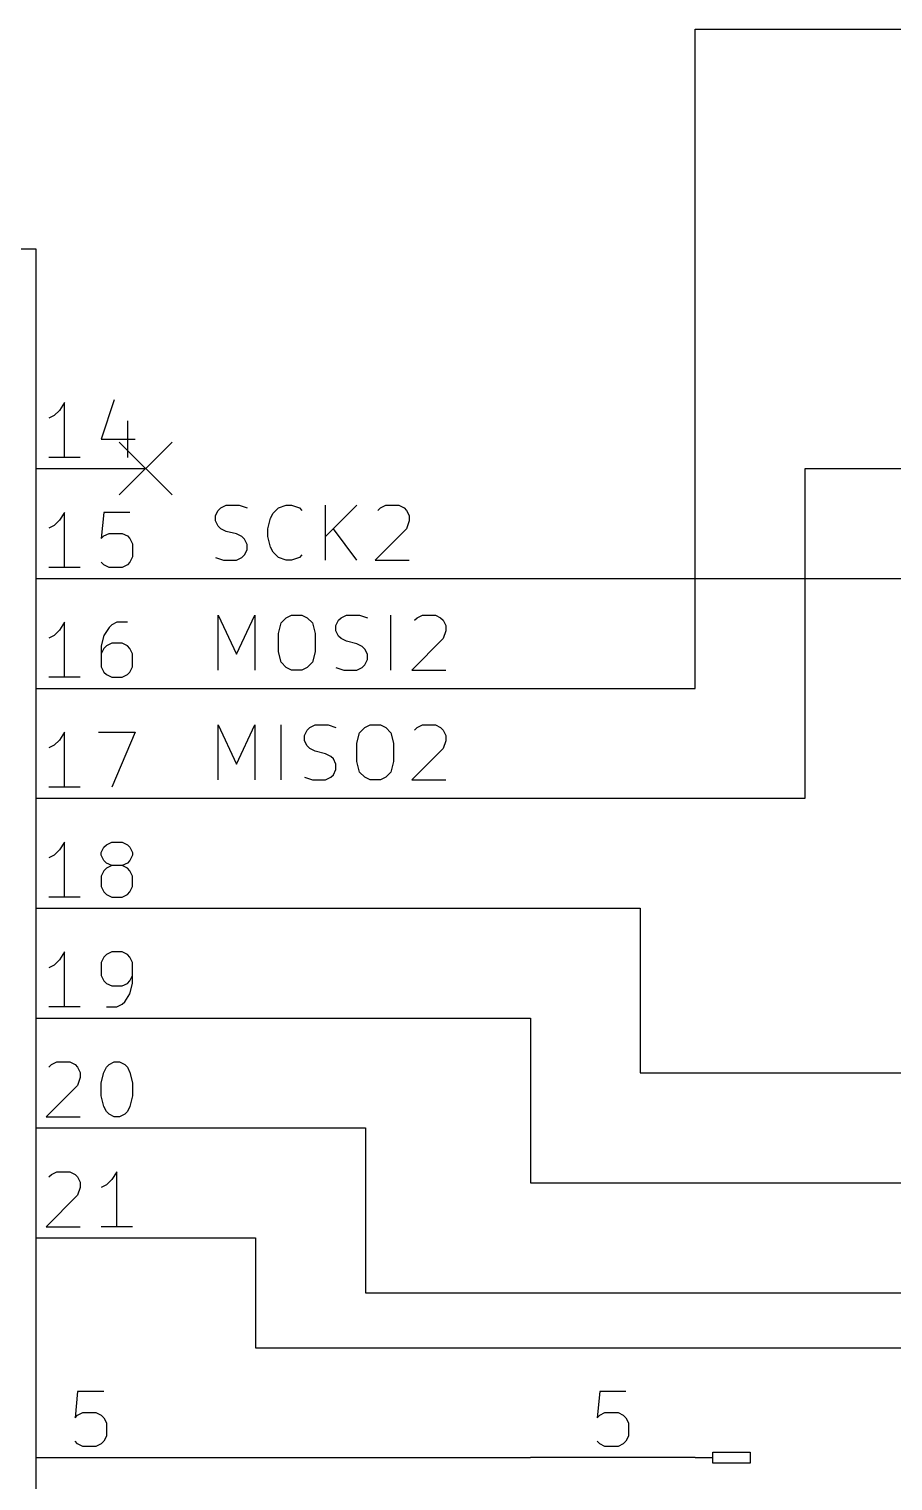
# Model space of a CAD drawing. Header units: millimetres. Extents: x 10 to 287, y -200 to -10.
# Drawn here: x 177.64 to 197.61, y -95.79 to -62.23 of the extents above; entities that cross this region are included whole.
import ezdxf

# ---------------------------------------------------------------- set-up
doc = ezdxf.new("R2010")
doc.units = ezdxf.units.MM
for name, color, linetype in [('BLUE', 174, 'CONTINUOUS'), ('LIGHTGREEN', 92, 'CONTINUOUS'), ('LIGHTRED', 12, 'CONTINUOUS'), ('RED', 14, 'CONTINUOUS'), ('REDSIX', 19, 'CONTINUOUS'), ('WHITE', 250, 'CONTINUOUS')]:
    doc.layers.add(name, color=color, linetype=linetype)

msp = doc.modelspace()

# ---------------------------------------------------------------- linework, layer by layer
at = {"layer": 'BLUE', "linetype": 'CONTINUOUS'}
for p, q in [((179.7304, -71.7804), (180.9496, -72.9996)), ((180.9496, -71.7804), (179.7304, -72.9996))]:
    msp.add_line(p, q, dxfattribs=at)
at = {"layer": 'LIGHTGREEN', "linetype": 'CONTINUOUS'}
for p, q in [((193.04, -77.47), (193.04, -62.23)), ((193.04, -62.23), (228.6, -62.23)), ((195.58, -72.39), (208.28, -72.39)), ((195.58, -80.01), (195.58, -72.39)), ((180.34, -74.93), (208.28, -74.93)), ((180.34, -77.47), (193.04, -77.47)), ((180.34, -80.01), (195.58, -80.01)), ((180.34, -82.55), (191.77, -82.55)), ((191.77, -82.55), (191.77, -86.36)), ((180.34, -85.09), (189.23, -85.09)), ((189.23, -85.09), (189.23, -88.9)), ((191.77, -86.36), (203.2, -86.36)), ((180.34, -87.63), (185.42, -87.63)), ((185.42, -87.63), (185.42, -91.44)), ((189.23, -88.9), (203.2, -88.9)), ((180.34, -90.17), (182.88, -90.17)), ((182.88, -90.17), (182.88, -92.71)), ((185.42, -91.44), (217.17, -91.44)), ((182.88, -92.71), (215.9, -92.71)), ((180.34, -95.25), (189.23, -95.25))]:
    msp.add_line(p, q, dxfattribs=at)
at = {"layer": 'LIGHTRED', "linetype": 'CONTINUOUS'}
for p, q in [((179.6142, -70.8025), (179.3119, -71.7096)), ((179.6142, -70.8025), (179.3119, -71.7096)), ((178.3443, -71.0444), (178.2233, -71.1653)), ((178.3443, -71.0444), (178.2233, -71.1653)), ((178.4652, -70.8629), (178.3443, -71.0444)), ((178.4652, -70.8629), (178.3443, -71.0444)), ((178.4652, -72.1329), (178.4652, -70.8629)), ((178.4652, -72.1329), (178.4652, -70.8629)), ((178.2233, -71.1653), (178.1024, -71.2258)), ((178.2233, -71.1653), (178.1024, -71.2258)), ((179.9166, -71.2863), (179.9166, -72.1329)), ((179.9166, -71.2863), (179.9166, -72.1329)), ((179.3119, -71.7096), (180.098, -71.7096)), ((179.3119, -71.7096), (180.098, -71.7096)), ((178.8281, -72.1329), (178.1024, -72.1329)), ((178.8281, -72.1329), (178.1024, -72.1329)), ((178.4652, -73.4029), (178.3443, -73.5844)), ((178.4652, -73.4029), (178.3443, -73.5844)), ((178.4652, -74.6729), (178.4652, -73.4029)), ((178.4652, -74.6729), (178.4652, -73.4029)), ((179.3723, -73.4029), (179.3119, -74.0077)), ((179.3723, -73.4029), (179.3119, -74.0077)), ((179.9771, -73.4029), (179.3723, -73.4029)), ((179.9771, -73.4029), (179.3723, -73.4029)), ((178.2233, -73.7053), (178.1024, -73.7658)), ((178.2233, -73.7053), (178.1024, -73.7658)), ((178.3443, -73.5844), (178.2233, -73.7053)), ((178.3443, -73.5844), (178.2233, -73.7053)), ((179.3119, -74.0077), (179.3723, -73.9472)), ((179.3119, -74.0077), (179.3723, -73.9472)), ((179.3723, -73.9472), (179.4933, -73.8867)), ((179.3723, -73.9472), (179.4933, -73.8867)), ((179.4933, -73.8867), (179.7957, -73.8867)), ((179.4933, -73.8867), (179.7957, -73.8867)), ((179.7957, -73.8867), (179.9166, -73.9472)), ((179.7957, -73.8867), (179.9166, -73.9472)), ((179.9166, -73.9472), (179.9771, -74.0077)), ((179.9166, -73.9472), (179.9771, -74.0077)), ((179.9771, -74.0077), (180.0376, -74.1286)), ((179.9771, -74.0077), (180.0376, -74.1286)), ((180.0376, -74.1286), (180.0376, -74.431)), ((180.0376, -74.1286), (180.0376, -74.431)), ((180.0376, -74.431), (179.9771, -74.552)), ((180.0376, -74.431), (179.9771, -74.552)), ((178.8281, -74.6729), (178.1024, -74.6729)), ((178.8281, -74.6729), (178.1024, -74.6729)), ((179.3723, -74.6125), (179.3119, -74.552)), ((179.3723, -74.6125), (179.3119, -74.552)), ((179.4933, -74.6729), (179.3723, -74.6125)), ((179.4933, -74.6729), (179.3723, -74.6125)), ((179.7957, -74.6729), (179.4933, -74.6729)), ((179.7957, -74.6729), (179.4933, -74.6729)), ((179.9166, -74.6125), (179.7957, -74.6729)), ((179.9166, -74.6125), (179.7957, -74.6729)), ((179.9771, -74.552), (179.9166, -74.6125)), ((179.9771, -74.552), (179.9166, -74.6125)), ((178.3443, -76.1244), (178.2233, -76.2453)), ((178.3443, -76.1244), (178.2233, -76.2453)), ((178.4652, -75.9429), (178.3443, -76.1244)), ((178.4652, -75.9429), (178.3443, -76.1244)), ((178.4652, -77.2129), (178.4652, -75.9429)), ((178.4652, -77.2129), (178.4652, -75.9429)), ((179.4933, -76.0639), (179.3723, -76.2453)), ((179.4933, -76.0639), (179.3723, -76.2453)), ((179.5538, -76.0034), (179.4933, -76.0639)), ((179.5538, -76.0034), (179.4933, -76.0639)), ((179.6747, -75.9429), (179.5538, -76.0034)), ((179.6747, -75.9429), (179.5538, -76.0034)), ((179.9166, -75.9429), (179.6747, -75.9429)), ((179.9166, -75.9429), (179.6747, -75.9429)), ((178.2233, -76.2453), (178.1024, -76.3058)), ((178.2233, -76.2453), (178.1024, -76.3058)), ((179.3723, -76.2453), (179.3119, -76.4872)), ((179.3723, -76.2453), (179.3119, -76.4872)), ((179.3119, -76.4872), (179.3119, -76.971)), ((179.3119, -76.4872), (179.3119, -76.971)), ((179.4328, -76.4872), (179.3723, -76.5477)), ((179.4328, -76.4872), (179.3723, -76.5477)), ((179.5538, -76.4267), (179.4328, -76.4872)), ((179.5538, -76.4267), (179.4328, -76.4872)), ((179.7957, -76.4267), (179.5538, -76.4267)), ((179.7957, -76.4267), (179.5538, -76.4267)), ((179.9166, -76.4872), (179.7957, -76.4267)), ((179.9166, -76.4872), (179.7957, -76.4267)), ((179.9771, -76.5477), (179.9166, -76.4872)), ((179.9771, -76.5477), (179.9166, -76.4872)), ((179.3723, -76.5477), (179.3119, -76.6686)), ((179.3723, -76.5477), (179.3119, -76.6686)), ((180.0376, -76.6686), (179.9771, -76.5477)), ((180.0376, -76.6686), (179.9771, -76.5477)), ((180.0376, -76.971), (180.0376, -76.6686)), ((180.0376, -76.971), (180.0376, -76.6686)), ((179.3119, -76.971), (179.3723, -77.092)), ((179.3119, -76.971), (179.3723, -77.092)), ((179.3723, -77.092), (179.4328, -77.1525)), ((179.3723, -77.092), (179.4328, -77.1525)), ((179.4328, -77.1525), (179.5538, -77.2129)), ((179.4328, -77.1525), (179.5538, -77.2129)), ((179.7957, -77.2129), (179.9166, -77.1525)), ((179.7957, -77.2129), (179.9166, -77.1525)), ((179.9166, -77.1525), (179.9771, -77.092)), ((179.9166, -77.1525), (179.9771, -77.092)), ((179.9771, -77.092), (180.0376, -76.971)), ((179.9771, -77.092), (180.0376, -76.971)), ((178.8281, -77.2129), (178.1024, -77.2129)), ((178.8281, -77.2129), (178.1024, -77.2129)), ((179.5538, -77.2129), (179.7957, -77.2129)), ((179.5538, -77.2129), (179.7957, -77.2129)), ((178.4652, -78.4829), (178.3443, -78.6644)), ((178.4652, -78.4829), (178.3443, -78.6644)), ((178.4652, -79.7529), (178.4652, -78.4829)), ((178.4652, -79.7529), (178.4652, -78.4829)), ((179.2514, -78.4829), (180.098, -78.4829)), ((179.2514, -78.4829), (180.098, -78.4829)), ((180.098, -78.4829), (179.5538, -79.7529)), ((180.098, -78.4829), (179.5538, -79.7529)), ((178.2233, -78.7853), (178.1024, -78.8458)), ((178.2233, -78.7853), (178.1024, -78.8458)), ((178.3443, -78.6644), (178.2233, -78.7853)), ((178.3443, -78.6644), (178.2233, -78.7853)), ((178.8281, -79.7529), (178.1024, -79.7529)), ((178.8281, -79.7529), (178.1024, -79.7529)), ((178.3443, -81.2044), (178.2233, -81.3253)), ((178.3443, -81.2044), (178.2233, -81.3253)), ((178.4652, -81.0229), (178.3443, -81.2044)), ((178.4652, -81.0229), (178.3443, -81.2044)), ((178.4652, -82.2929), (178.4652, -81.0229)), ((178.4652, -82.2929), (178.4652, -81.0229)), ((179.3119, -81.2648), (179.3723, -81.1439)), ((179.3119, -81.2648), (179.3723, -81.1439)), ((179.3723, -81.1439), (179.4328, -81.0834)), ((179.3723, -81.1439), (179.4328, -81.0834)), ((179.4328, -81.0834), (179.5538, -81.0229)), ((179.4328, -81.0834), (179.5538, -81.0229)), ((179.5538, -81.0229), (179.7957, -81.0229)), ((179.5538, -81.0229), (179.7957, -81.0229)), ((179.7957, -81.0229), (179.9166, -81.0834)), ((179.7957, -81.0229), (179.9166, -81.0834)), ((179.9166, -81.0834), (179.9771, -81.1439)), ((179.9166, -81.0834), (179.9771, -81.1439)), ((179.9771, -81.1439), (180.0376, -81.2648)), ((179.9771, -81.1439), (180.0376, -81.2648)), ((178.2233, -81.3253), (178.1024, -81.3858)), ((178.2233, -81.3253), (178.1024, -81.3858)), ((179.3119, -81.3253), (179.3119, -81.2648)), ((179.3119, -81.3253), (179.3119, -81.2648)), ((179.3723, -81.4463), (179.3119, -81.3253)), ((179.3723, -81.4463), (179.3119, -81.3253)), ((179.4328, -81.5067), (179.3723, -81.4463)), ((179.4328, -81.5067), (179.3723, -81.4463)), ((179.5538, -81.5672), (179.4328, -81.5067)), ((179.5538, -81.5672), (179.4328, -81.5067)), ((179.9166, -81.5067), (179.7957, -81.5672)), ((179.9166, -81.5067), (179.7957, -81.5672)), ((179.9771, -81.4463), (179.9166, -81.5067)), ((179.9771, -81.4463), (179.9166, -81.5067)), ((180.0376, -81.3253), (179.9771, -81.4463)), ((180.0376, -81.3253), (179.9771, -81.4463)), ((180.0376, -81.2648), (180.0376, -81.3253)), ((180.0376, -81.2648), (180.0376, -81.3253)), ((179.3723, -81.6882), (179.3119, -81.8091)), ((179.3723, -81.6882), (179.3119, -81.8091)), ((179.3119, -81.8091), (179.3119, -82.051)), ((179.3119, -81.8091), (179.3119, -82.051)), ((179.4328, -81.6277), (179.3723, -81.6882)), ((179.4328, -81.6277), (179.3723, -81.6882)), ((179.5538, -81.5672), (179.4328, -81.6277)), ((179.5538, -81.5672), (179.4328, -81.6277)), ((179.7957, -81.5672), (179.5538, -81.5672)), ((179.7957, -81.5672), (179.5538, -81.5672)), ((179.9166, -81.6277), (179.7957, -81.5672)), ((179.9166, -81.6277), (179.7957, -81.5672)), ((179.9771, -81.6882), (179.9166, -81.6277)), ((179.9771, -81.6882), (179.9166, -81.6277)), ((180.0376, -81.8091), (179.9771, -81.6882)), ((180.0376, -81.8091), (179.9771, -81.6882)), ((180.0376, -82.051), (180.0376, -81.8091)), ((180.0376, -82.051), (180.0376, -81.8091)), ((179.3119, -82.051), (179.3723, -82.172)), ((179.3119, -82.051), (179.3723, -82.172)), ((179.3723, -82.172), (179.4328, -82.2325)), ((179.3723, -82.172), (179.4328, -82.2325)), ((179.9166, -82.2325), (179.9771, -82.172)), ((179.9166, -82.2325), (179.9771, -82.172)), ((179.9771, -82.172), (180.0376, -82.051)), ((179.9771, -82.172), (180.0376, -82.051)), ((178.8281, -82.2929), (178.1024, -82.2929)), ((178.8281, -82.2929), (178.1024, -82.2929)), ((179.4328, -82.2325), (179.5538, -82.2929)), ((179.4328, -82.2325), (179.5538, -82.2929)), ((179.5538, -82.2929), (179.7957, -82.2929)), ((179.5538, -82.2929), (179.7957, -82.2929)), ((179.7957, -82.2929), (179.9166, -82.2325)), ((179.7957, -82.2929), (179.9166, -82.2325)), ((178.4652, -83.5629), (178.3443, -83.7444)), ((178.4652, -83.5629), (178.3443, -83.7444)), ((178.4652, -84.8329), (178.4652, -83.5629)), ((178.4652, -84.8329), (178.4652, -83.5629)), ((179.5538, -83.5629), (179.4328, -83.6234)), ((179.5538, -83.5629), (179.4328, -83.6234)), ((179.7957, -83.5629), (179.5538, -83.5629)), ((179.7957, -83.5629), (179.5538, -83.5629)), ((179.9166, -83.6234), (179.7957, -83.5629)), ((179.9166, -83.6234), (179.7957, -83.5629)), ((178.2233, -83.8653), (178.1024, -83.9258)), ((178.2233, -83.8653), (178.1024, -83.9258)), ((178.3443, -83.7444), (178.2233, -83.8653)), ((178.3443, -83.7444), (178.2233, -83.8653)), ((179.3723, -83.6839), (179.3119, -83.8048)), ((179.3723, -83.6839), (179.3119, -83.8048)), ((179.3119, -83.8048), (179.3119, -84.1072)), ((179.3119, -83.8048), (179.3119, -84.1072)), ((179.4328, -83.6234), (179.3723, -83.6839)), ((179.4328, -83.6234), (179.3723, -83.6839)), ((179.9771, -83.6839), (179.9166, -83.6234)), ((179.9771, -83.6839), (179.9166, -83.6234)), ((180.0376, -83.8048), (179.9771, -83.6839)), ((180.0376, -83.8048), (179.9771, -83.6839)), ((180.0376, -84.2886), (180.0376, -83.8048)), ((180.0376, -84.2886), (180.0376, -83.8048)), ((179.3119, -84.1072), (179.3723, -84.2282)), ((179.3119, -84.1072), (179.3723, -84.2282)), ((179.3723, -84.2282), (179.4328, -84.2886)), ((179.3723, -84.2282), (179.4328, -84.2886)), ((179.9166, -84.2886), (179.9771, -84.2282)), ((179.9166, -84.2886), (179.9771, -84.2282)), ((179.9771, -84.2282), (180.0376, -84.1072)), ((179.9771, -84.2282), (180.0376, -84.1072)), ((179.4328, -84.2886), (179.5538, -84.3491)), ((179.4328, -84.2886), (179.5538, -84.3491)), ((179.5538, -84.3491), (179.7957, -84.3491)), ((179.5538, -84.3491), (179.7957, -84.3491)), ((179.7957, -84.3491), (179.9166, -84.2886)), ((179.7957, -84.3491), (179.9166, -84.2886)), ((179.8561, -84.712), (179.9771, -84.5305)), ((179.8561, -84.712), (179.9771, -84.5305)), ((179.9771, -84.5305), (180.0376, -84.2886)), ((179.9771, -84.5305), (180.0376, -84.2886)), ((178.8281, -84.8329), (178.1024, -84.8329)), ((178.8281, -84.8329), (178.1024, -84.8329)), ((179.4328, -84.8329), (179.6747, -84.8329)), ((179.4328, -84.8329), (179.6747, -84.8329)), ((179.6747, -84.8329), (179.7957, -84.7725)), ((179.6747, -84.8329), (179.7957, -84.7725)), ((179.7957, -84.7725), (179.8561, -84.712)), ((179.7957, -84.7725), (179.8561, -84.712)), ((178.1024, -86.2239), (178.1628, -86.1634)), ((178.1024, -86.2239), (178.1628, -86.1634)), ((178.1628, -86.1634), (178.2838, -86.1029)), ((178.1628, -86.1634), (178.2838, -86.1029)), ((178.2838, -86.1029), (178.5862, -86.1029)), ((178.2838, -86.1029), (178.5862, -86.1029)), ((178.5862, -86.1029), (178.7071, -86.1634)), ((178.5862, -86.1029), (178.7071, -86.1634)), ((178.7071, -86.1634), (178.7676, -86.2239)), ((178.7071, -86.1634), (178.7676, -86.2239)), ((178.7676, -86.2239), (178.8281, -86.3448)), ((178.7676, -86.2239), (178.8281, -86.3448)), ((179.3723, -86.3448), (179.4328, -86.2239)), ((179.3723, -86.3448), (179.4328, -86.2239)), ((179.4328, -86.2239), (179.4933, -86.1634)), ((179.4328, -86.2239), (179.4933, -86.1634)), ((179.4933, -86.1634), (179.6142, -86.1029)), ((179.4933, -86.1634), (179.6142, -86.1029)), ((179.6142, -86.1029), (179.7352, -86.1029)), ((179.6142, -86.1029), (179.7352, -86.1029)), ((179.7352, -86.1029), (179.8561, -86.1634)), ((179.7352, -86.1029), (179.8561, -86.1634)), ((179.8561, -86.1634), (179.9166, -86.2239)), ((179.8561, -86.1634), (179.9166, -86.2239)), ((179.9166, -86.2239), (179.9771, -86.3448)), ((179.9166, -86.2239), (179.9771, -86.3448)), ((178.8281, -86.4658), (178.7676, -86.6472)), ((178.8281, -86.4658), (178.7676, -86.6472)), ((178.8281, -86.3448), (178.8281, -86.4658)), ((178.8281, -86.3448), (178.8281, -86.4658)), ((179.3119, -86.5867), (179.3723, -86.3448)), ((179.3119, -86.5867), (179.3723, -86.3448)), ((179.9771, -86.3448), (180.0376, -86.5867)), ((179.9771, -86.3448), (180.0376, -86.5867)), ((178.7676, -86.6472), (178.0419, -87.3729)), ((178.7676, -86.6472), (178.0419, -87.3729)), ((179.3119, -86.8891), (179.3119, -86.5867)), ((179.3119, -86.8891), (179.3119, -86.5867)), ((179.3723, -87.131), (179.3119, -86.8891)), ((179.3723, -87.131), (179.3119, -86.8891)), ((180.0376, -86.8891), (179.9771, -87.131)), ((180.0376, -86.8891), (179.9771, -87.131)), ((180.0376, -86.5867), (180.0376, -86.8891)), ((180.0376, -86.5867), (180.0376, -86.8891)), ((179.4328, -87.252), (179.3723, -87.131)), ((179.4328, -87.252), (179.3723, -87.131)), ((179.4933, -87.3125), (179.4328, -87.252)), ((179.4933, -87.3125), (179.4328, -87.252)), ((179.9166, -87.252), (179.8561, -87.3125)), ((179.9166, -87.252), (179.8561, -87.3125)), ((179.9771, -87.131), (179.9166, -87.252)), ((179.9771, -87.131), (179.9166, -87.252)), ((178.0419, -87.3729), (178.8281, -87.3729)), ((178.0419, -87.3729), (178.8281, -87.3729)), ((179.6142, -87.3729), (179.4933, -87.3125)), ((179.6142, -87.3729), (179.4933, -87.3125)), ((179.7352, -87.3729), (179.6142, -87.3729)), ((179.7352, -87.3729), (179.6142, -87.3729)), ((179.8561, -87.3125), (179.7352, -87.3729)), ((179.8561, -87.3125), (179.7352, -87.3729)), ((178.1024, -88.7639), (178.1628, -88.7034)), ((178.1024, -88.7639), (178.1628, -88.7034)), ((178.1628, -88.7034), (178.2838, -88.6429)), ((178.1628, -88.7034), (178.2838, -88.6429)), ((178.2838, -88.6429), (178.5862, -88.6429)), ((178.2838, -88.6429), (178.5862, -88.6429)), ((178.5862, -88.6429), (178.7071, -88.7034)), ((178.5862, -88.6429), (178.7071, -88.7034)), ((178.7071, -88.7034), (178.7676, -88.7639)), ((178.7071, -88.7034), (178.7676, -88.7639)), ((178.7676, -88.7639), (178.8281, -88.8848)), ((178.7676, -88.7639), (178.8281, -88.8848)), ((178.8281, -88.8848), (178.8281, -89.0058)), ((178.8281, -88.8848), (178.8281, -89.0058)), ((179.5538, -88.8244), (179.4328, -88.9453)), ((179.5538, -88.8244), (179.4328, -88.9453)), ((179.6747, -88.6429), (179.5538, -88.8244)), ((179.6747, -88.6429), (179.5538, -88.8244)), ((179.6747, -89.9129), (179.6747, -88.6429)), ((179.6747, -89.9129), (179.6747, -88.6429)), ((178.7676, -89.1872), (178.0419, -89.9129)), ((178.7676, -89.1872), (178.0419, -89.9129)), ((178.8281, -89.0058), (178.7676, -89.1872)), ((178.8281, -89.0058), (178.7676, -89.1872)), ((179.4328, -88.9453), (179.3119, -89.0058)), ((179.4328, -88.9453), (179.3119, -89.0058)), ((178.0419, -89.9129), (178.8281, -89.9129)), ((178.0419, -89.9129), (178.8281, -89.9129)), ((180.0376, -89.9129), (179.3119, -89.9129)), ((180.0376, -89.9129), (179.3119, -89.9129)), ((178.7676, -93.7229), (178.7072, -94.3277)), ((178.7676, -93.7229), (178.7072, -94.3277)), ((179.3724, -93.7229), (178.7676, -93.7229)), ((179.3724, -93.7229), (178.7676, -93.7229)), ((190.8326, -93.7229), (190.7722, -94.3277)), ((191.4374, -93.7229), (190.8326, -93.7229)), ((178.7072, -94.3277), (178.7676, -94.2672)), ((178.7072, -94.3277), (178.7676, -94.2672)), ((178.7676, -94.2672), (178.8886, -94.2067)), ((178.7676, -94.2672), (178.8886, -94.2067)), ((178.8886, -94.2067), (179.191, -94.2067)), ((178.8886, -94.2067), (179.191, -94.2067)), ((179.191, -94.2067), (179.3119, -94.2672)), ((179.191, -94.2067), (179.3119, -94.2672)), ((179.3119, -94.2672), (179.3724, -94.3277)), ((179.3119, -94.2672), (179.3724, -94.3277)), ((190.7722, -94.3277), (190.8326, -94.2672)), ((190.8326, -94.2672), (190.9536, -94.2067)), ((190.9536, -94.2067), (191.256, -94.2067)), ((191.256, -94.2067), (191.3769, -94.2672)), ((191.3769, -94.2672), (191.4374, -94.3277)), ((179.3724, -94.3277), (179.4329, -94.4486)), ((179.3724, -94.3277), (179.4329, -94.4486)), ((179.4329, -94.4486), (179.4329, -94.751)), ((179.4329, -94.4486), (179.4329, -94.751)), ((191.4374, -94.3277), (191.4979, -94.4486)), ((191.4979, -94.4486), (191.4979, -94.751)), ((178.7676, -94.9325), (178.7072, -94.872)), ((178.7676, -94.9325), (178.7072, -94.872)), ((178.8886, -94.9929), (178.7676, -94.9325)), ((178.8886, -94.9929), (178.7676, -94.9325)), ((179.3119, -94.9325), (179.191, -94.9929)), ((179.3119, -94.9325), (179.191, -94.9929)), ((179.3724, -94.872), (179.3119, -94.9325)), ((179.3724, -94.872), (179.3119, -94.9325)), ((179.4329, -94.751), (179.3724, -94.872)), ((179.4329, -94.751), (179.3724, -94.872)), ((190.8326, -94.9325), (190.7722, -94.872)), ((190.9536, -94.9929), (190.8326, -94.9325)), ((191.3769, -94.9325), (191.256, -94.9929)), ((191.4374, -94.872), (191.3769, -94.9325)), ((191.4979, -94.751), (191.4374, -94.872)), ((179.191, -94.9929), (178.8886, -94.9929)), ((179.191, -94.9929), (178.8886, -94.9929)), ((191.256, -94.9929), (190.9536, -94.9929))]:
    msp.add_line(p, q, dxfattribs=at)
at = {"layer": 'RED', "linetype": 'CONTINUOUS'}
for p, q in [((147.32, -67.31), (177.8, -67.31)), ((177.8, -67.31), (177.8, -133.35)), ((177.8, -72.39), (180.34, -72.39)), ((177.8, -72.39), (180.34, -72.39)), ((177.8, -74.93), (180.34, -74.93)), ((177.8, -74.93), (180.34, -74.93)), ((177.8, -77.47), (180.34, -77.47)), ((177.8, -77.47), (180.34, -77.47)), ((177.8, -80.01), (180.34, -80.01)), ((177.8, -80.01), (180.34, -80.01)), ((177.8, -82.55), (180.34, -82.55)), ((177.8, -82.55), (180.34, -82.55)), ((177.8, -85.09), (180.34, -85.09)), ((177.8, -85.09), (180.34, -85.09)), ((177.8, -87.63), (180.34, -87.63)), ((177.8, -87.63), (180.34, -87.63)), ((177.8, -90.17), (180.34, -90.17)), ((177.8, -90.17), (180.34, -90.17)), ((177.8, -95.25), (180.34, -95.25)), ((177.8, -95.25), (180.34, -95.25)), ((193.04, -95.25), (189.23, -95.25)), ((193.04, -95.25), (193.4464, -95.25)), ((193.4464, -95.377), (193.4464, -95.123)), ((193.4464, -95.123), (194.31, -95.123)), ((194.31, -95.123), (194.31, -95.377)), ((194.31, -95.377), (193.4464, -95.377))]:
    msp.add_line(p, q, dxfattribs=at)
at = {"layer": 'REDSIX', "linetype": 'CONTINUOUS'}
for p, q in [((181.9563, -73.4777), (182.0167, -73.3568)), ((181.9563, -73.5987), (181.9563, -73.4777)), ((182.0167, -73.3568), (182.0772, -73.2963)), ((182.0772, -73.2963), (182.1982, -73.2358)), ((182.1982, -73.2358), (182.5005, -73.2358)), ((182.5005, -73.2358), (182.682, -73.2963)), ((183.2262, -73.5382), (183.2867, -73.4173)), ((183.2867, -73.4173), (183.4077, -73.2963)), ((183.4077, -73.2963), (183.5891, -73.2358)), ((183.5891, -73.2358), (183.71, -73.2358)), ((183.71, -73.2358), (183.8915, -73.2963)), ((183.8915, -73.2963), (183.9519, -73.3568)), ((184.4962, -74.5058), (184.4962, -73.2358)), ((185.2219, -73.2358), (184.4962, -73.9615)), ((185.7058, -73.3568), (185.7662, -73.2963)), ((185.7662, -73.2963), (185.8872, -73.2358)), ((185.8872, -73.2358), (186.1896, -73.2358)), ((186.1896, -73.2358), (186.3105, -73.2963)), ((186.3105, -73.2963), (186.371, -73.3568)), ((186.371, -73.3568), (186.4315, -73.4777)), ((186.4315, -73.4777), (186.4315, -73.5987)), ((182.0167, -73.7196), (181.9563, -73.5987)), ((182.0772, -73.7801), (182.0167, -73.7196)), ((182.1982, -73.8406), (182.0772, -73.7801)), ((183.1658, -73.7801), (183.2262, -73.5382)), ((183.1658, -73.9615), (183.1658, -73.7801)), ((185.2219, -74.5058), (184.6777, -73.7801)), ((186.371, -73.7801), (185.6453, -74.5058)), ((186.4315, -73.5987), (186.371, -73.7801)), ((182.4401, -73.9011), (182.1982, -73.8406)), ((182.561, -73.9615), (182.4401, -73.9011)), ((182.6215, -74.022), (182.561, -73.9615)), ((182.682, -74.143), (182.6215, -74.022)), ((182.682, -74.2639), (182.682, -74.143)), ((183.2262, -74.2034), (183.1658, -73.9615)), ((181.9563, -74.4454), (182.1377, -74.5058)), ((182.4401, -74.5058), (182.561, -74.4454)), ((182.561, -74.4454), (182.6215, -74.3849)), ((182.6215, -74.3849), (182.682, -74.2639)), ((183.2867, -74.3244), (183.2262, -74.2034)), ((183.4077, -74.4454), (183.2867, -74.3244)), ((183.5891, -74.5058), (183.4077, -74.4454)), ((183.8915, -74.4454), (183.71, -74.5058)), ((183.9519, -74.3849), (183.8915, -74.4454)), ((182.1377, -74.5058), (182.4401, -74.5058)), ((183.71, -74.5058), (183.5891, -74.5058)), ((185.6453, -74.5058), (186.4315, -74.5058)), ((182.0167, -77.0458), (182.0167, -75.7758)), ((182.0167, -75.7758), (182.4401, -76.683)), ((182.4401, -76.683), (182.8634, -75.7758)), ((182.8634, -75.7758), (182.8634, -77.0458)), ((183.4681, -75.9573), (183.5891, -75.8363)), ((183.5891, -75.8363), (183.71, -75.7758)), ((183.71, -75.7758), (183.9519, -75.7758)), ((183.9519, -75.7758), (184.0729, -75.8363)), ((184.0729, -75.8363), (184.1938, -75.9573)), ((184.7986, -75.8968), (184.8591, -75.8363)), ((184.8591, -75.8363), (184.9801, -75.7758)), ((184.9801, -75.7758), (185.2824, -75.7758)), ((185.2824, -75.7758), (185.4639, -75.8363)), ((186.0081, -77.0458), (186.0081, -75.7758)), ((186.5525, -75.8968), (186.6129, -75.8363)), ((186.6129, -75.8363), (186.7339, -75.7758)), ((186.7339, -75.7758), (187.0363, -75.7758)), ((187.0363, -75.7758), (187.1572, -75.8363)), ((187.1572, -75.8363), (187.2177, -75.8968)), ((183.4077, -76.1992), (183.4681, -75.9573)), ((184.1938, -75.9573), (184.2543, -76.1992)), ((184.7382, -76.0177), (184.7986, -75.8968)), ((184.7382, -76.1387), (184.7382, -76.0177)), ((184.7986, -76.2596), (184.7382, -76.1387)), ((187.2177, -75.8968), (187.2782, -76.0177)), ((187.2782, -76.1387), (187.2177, -76.3201)), ((187.2782, -76.0177), (187.2782, -76.1387)), ((183.4077, -76.6225), (183.4077, -76.1992)), ((184.2543, -76.1992), (184.2543, -76.6225)), ((184.8591, -76.3201), (184.7986, -76.2596)), ((184.9801, -76.3806), (184.8591, -76.3201)), ((185.222, -76.4411), (184.9801, -76.3806)), ((185.3429, -76.5015), (185.222, -76.4411)), ((185.4034, -76.562), (185.3429, -76.5015)), ((187.2177, -76.3201), (186.492, -77.0458)), ((183.4681, -76.8644), (183.4077, -76.6225)), ((184.2543, -76.6225), (184.1938, -76.8644)), ((185.4639, -76.683), (185.4034, -76.562)), ((185.4034, -76.9249), (185.4639, -76.8039)), ((185.4639, -76.8039), (185.4639, -76.683)), ((183.5891, -76.9854), (183.4681, -76.8644)), ((183.71, -77.0458), (183.5891, -76.9854)), ((183.9519, -77.0458), (183.71, -77.0458)), ((184.0729, -76.9854), (183.9519, -77.0458)), ((184.1938, -76.8644), (184.0729, -76.9854)), ((184.7382, -76.9854), (184.9196, -77.0458)), ((184.9196, -77.0458), (185.222, -77.0458)), ((185.222, -77.0458), (185.3429, -76.9854)), ((185.3429, -76.9854), (185.4034, -76.9249)), ((186.492, -77.0458), (187.2782, -77.0458)), ((182.0167, -79.5858), (182.0167, -78.3158)), ((182.0167, -78.3158), (182.4401, -79.223)), ((182.4401, -79.223), (182.8634, -78.3158)), ((182.8634, -78.3158), (182.8634, -79.5858)), ((183.4681, -79.5858), (183.4681, -78.3158)), ((184.0125, -78.5577), (184.0729, -78.4368)), ((184.0729, -78.4368), (184.1334, -78.3763)), ((184.1334, -78.3763), (184.2544, -78.3158)), ((184.2544, -78.3158), (184.5567, -78.3158)), ((184.5567, -78.3158), (184.7382, -78.3763)), ((185.222, -78.7392), (185.2824, -78.4973)), ((185.2824, -78.4973), (185.4034, -78.3763)), ((185.4034, -78.3763), (185.5243, -78.3158)), ((185.5243, -78.3158), (185.7662, -78.3158)), ((185.7662, -78.3158), (185.8872, -78.3763)), ((185.8872, -78.3763), (186.0081, -78.4973)), ((186.0081, -78.4973), (186.0686, -78.7392)), ((186.5525, -78.4368), (186.6129, -78.3763)), ((186.6129, -78.3763), (186.7339, -78.3158)), ((186.7339, -78.3158), (187.0363, -78.3158)), ((187.0363, -78.3158), (187.1572, -78.3763)), ((187.1572, -78.3763), (187.2177, -78.4368)), ((187.2177, -78.4368), (187.2782, -78.5577)), ((184.0125, -78.6787), (184.0125, -78.5577)), ((184.0729, -78.7996), (184.0125, -78.6787)), ((184.1334, -78.8601), (184.0729, -78.7996)), ((184.2544, -78.9206), (184.1334, -78.8601)), ((185.222, -79.1625), (185.222, -78.7392)), ((186.0686, -78.7392), (186.0686, -79.1625)), ((187.2177, -78.8601), (186.492, -79.5858)), ((187.2782, -78.6787), (187.2177, -78.8601)), ((187.2782, -78.5577), (187.2782, -78.6787)), ((184.4963, -78.9811), (184.2544, -78.9206)), ((184.6172, -79.0415), (184.4963, -78.9811)), ((184.6777, -79.102), (184.6172, -79.0415)), ((184.7382, -79.223), (184.6777, -79.102)), ((185.2824, -79.4044), (185.222, -79.1625)), ((186.0686, -79.1625), (186.0081, -79.4044)), ((184.0125, -79.5254), (184.1939, -79.5858)), ((184.4963, -79.5858), (184.6172, -79.5254)), ((184.6172, -79.5254), (184.6777, -79.4649)), ((184.6777, -79.4649), (184.7382, -79.3439)), ((184.7382, -79.3439), (184.7382, -79.223)), ((185.4034, -79.5254), (185.2824, -79.4044)), ((185.5243, -79.5858), (185.4034, -79.5254)), ((185.8872, -79.5254), (185.7662, -79.5858)), ((186.0081, -79.4044), (185.8872, -79.5254)), ((184.1939, -79.5858), (184.4963, -79.5858)), ((185.7662, -79.5858), (185.5243, -79.5858)), ((186.492, -79.5858), (187.2782, -79.5858))]:
    msp.add_line(p, q, dxfattribs=at)
at = {"layer": 'WHITE', "linetype": 'CONTINUOUS'}
for p, q in [((147.32, -67.31), (177.8, -67.31)), ((177.8, -67.31), (177.8, -133.35))]:
    msp.add_line(p, q, dxfattribs=at)

doc.saveas('drawing.dxf')
